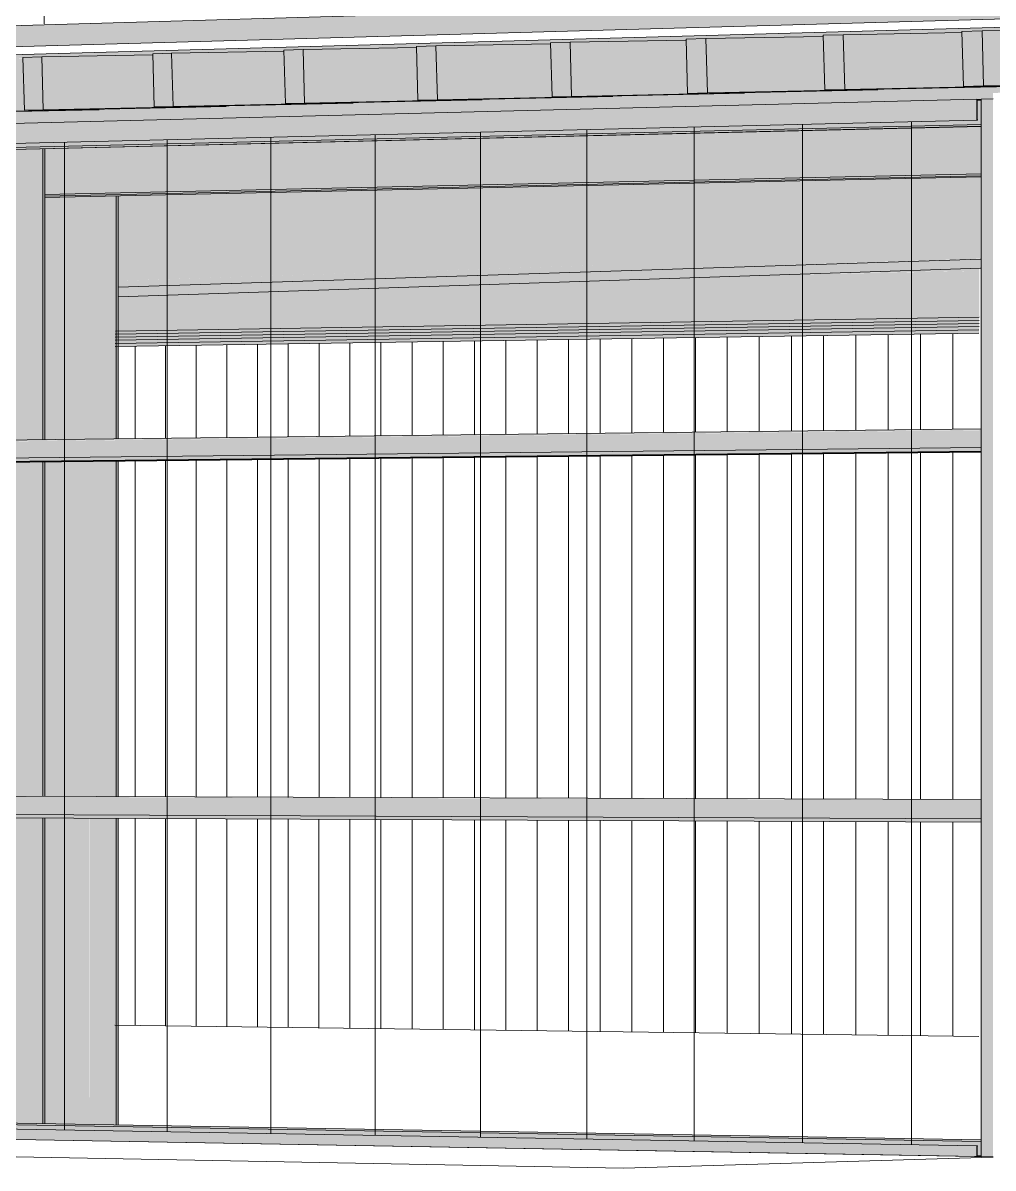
# Model space of a CAD drawing. Header units: inches. Extents: x 31155.6 to 31160.43, y 58.98 to 66.18.
# Drawn here: x 31155.9756 to 31156.0386, y 59.1373 to 59.2116 of the extents above; entities that cross this region are included whole.
import ezdxf

# ---------------------------------------------------------------- set-up
doc = ezdxf.new("R2010")
doc.units = ezdxf.units.IN
doc.header["$MEASUREMENT"] = 0
for name, color, linetype, lineweight in [('A-CLNG', 13, 'Continuous', 13), ('A-GLAZ-CURT', 52, 'Continuous', 9), ('A-GLAZ-CWMG', 51, 'Continuous', 9), ('A-ROOF', 132, 'Continuous', 13), ('A-WALL', 113, 'Continuous', 13), ('A-WALL-PATT', 111, 'Continuous', 13), ('C-BLDG-PADS', 91, 'Continuous', 9), ('C-TOPO', 7, 'Continuous', 9), ('Conc', 7, 'Continuous', 9), ('L-SITE-WALL', 31, 'Continuous', 13), ('M-HVAC-DUCT', 70, 'Continuous', 9), ('S-BEAM', 12, 'Continuous', 9), ('S-COLS', 52, 'Continuous', 9)]:
    doc.layers.add(name, color=color, linetype=linetype, lineweight=lineweight)

# ---------------------------------------------------------------- blocks, each defined once
blk = doc.blocks.new('FP_3-Looking North East')
at = {"layer": 'A-WALL-PATT', "lineweight": 9}
blk.add_line((31155.977004, 59.211565), (31155.977007, 59.274511), dxfattribs=at)
blk = doc.blocks.new('FP_14-Looking North East')
at = {"layer": 'A-WALL-PATT', "lineweight": 9}
for p, q in [((31156.01921, 59.139038), (31156.019212, 59.204867)), ((31156.026237, 59.138916), (31156.026239, 59.205036)), ((31156.033327, 59.138793), (31156.033329, 59.205207)), ((31155.991711, 59.139517), (31155.991713, 59.204204)), ((31155.998496, 59.139399), (31155.998498, 59.204367)), ((31156.00534, 59.13928), (31156.005342, 59.204532)), ((31156.012245, 59.139159), (31156.012247, 59.204699)), ((31155.978316, 59.13975), (31155.978319, 59.203881)), ((31155.984984, 59.139634), (31155.984987, 59.204041))]:
    blk.add_line(p, q, dxfattribs=at)
blk = doc.blocks.new('FP_22-Looking North East')
at = {"layer": 'A-WALL-PATT', "lineweight": 9}
for p, q in [((31156.036012, 59.185272), (31156.036013, 59.191458)), ((31155.986865, 59.1847), (31155.986865, 59.190697)), ((31155.988852, 59.184723), (31155.988852, 59.190727)), ((31155.990845, 59.184746), (31155.990845, 59.190758)), ((31155.992843, 59.184769), (31155.992843, 59.190789)), ((31155.994845, 59.184793), (31155.994846, 59.19082)), ((31155.996854, 59.184816), (31155.996854, 59.190852)), ((31155.998867, 59.18484), (31155.998867, 59.190883)), ((31156.000885, 59.184863), (31156.000885, 59.190914)), ((31156.002909, 59.184887), (31156.002909, 59.190945)), ((31156.004938, 59.18491), (31156.004938, 59.190977)), ((31156.006972, 59.184934), (31156.006972, 59.191008)), ((31156.009011, 59.184958), (31156.009011, 59.19104)), ((31156.011056, 59.184981), (31156.011056, 59.191051)), ((31156.013106, 59.185005), (31156.013106, 59.191103)), ((31156.015161, 59.185029), (31156.015161, 59.191135)), ((31156.017222, 59.185053), (31156.017222, 59.191167)), ((31156.019288, 59.185077), (31156.019288, 59.191199)), ((31156.021359, 59.185101), (31156.021359, 59.191231)), ((31156.023436, 59.185125), (31156.023436, 59.191264)), ((31156.025518, 59.18515), (31156.025519, 59.191296)), ((31156.027606, 59.185174), (31156.027606, 59.191328)), ((31156.029699, 59.185198), (31156.0297, 59.191361)), ((31156.031798, 59.185223), (31156.031798, 59.191393)), ((31156.033903, 59.185247), (31156.033903, 59.191426)), ((31155.982905, 59.184654), (31155.982905, 59.190635)), ((31155.984882, 59.184677), (31155.984882, 59.190666)), ((31155.988851, 59.161354), (31155.988852, 59.183257)), ((31155.990844, 59.161347), (31155.990845, 59.183278)), ((31155.992842, 59.161341), (31155.992843, 59.183299)), ((31155.994845, 59.161334), (31155.994845, 59.183321)), ((31155.996853, 59.161327), (31155.996853, 59.183342)), ((31155.998866, 59.16132), (31155.998867, 59.183364)), ((31156.000884, 59.161313), (31156.000885, 59.183385)), ((31156.002908, 59.161307), (31156.002909, 59.183407)), ((31156.004937, 59.1613), (31156.004938, 59.183429)), ((31156.006971, 59.161293), (31156.006972, 59.18345)), ((31156.00901, 59.161286), (31156.009011, 59.183472)), ((31156.011055, 59.161279), (31156.011056, 59.183494)), ((31156.013105, 59.161272), (31156.013106, 59.183516)), ((31156.01516, 59.161265), (31156.015161, 59.183538)), ((31156.017221, 59.161258), (31156.017222, 59.18356)), ((31156.019287, 59.161251), (31156.019288, 59.183582)), ((31156.021358, 59.161244), (31156.021359, 59.183604)), ((31156.023435, 59.161237), (31156.023436, 59.183626)), ((31156.025518, 59.16123), (31156.025518, 59.183649)), ((31156.027605, 59.161223), (31156.027606, 59.183671)), ((31156.029699, 59.161216), (31156.029699, 59.183693)), ((31156.031798, 59.161209), (31156.031798, 59.183716)), ((31156.033902, 59.161202), (31156.033903, 59.183738)), ((31156.036012, 59.161195), (31156.036012, 59.183761)), ((31155.982904, 59.161374), (31155.982905, 59.183193)), ((31155.984881, 59.161368), (31155.984882, 59.183214)), ((31155.986864, 59.161361), (31155.986865, 59.183235)), ((31155.982903, 59.146527), (31155.982904, 59.159957)), ((31155.984881, 59.146502), (31155.984881, 59.159948)), ((31155.986863, 59.146476), (31155.986864, 59.15994)), ((31155.988851, 59.14645), (31155.988851, 59.159931)), ((31155.990843, 59.146425), (31155.990844, 59.159923)), ((31155.992841, 59.146399), (31155.992842, 59.159914)), ((31155.994844, 59.146373), (31155.994844, 59.159905)), ((31155.996852, 59.146347), (31155.996853, 59.159897)), ((31155.998865, 59.14632), (31155.998866, 59.159888)), ((31156.000884, 59.146294), (31156.000884, 59.159879)), ((31156.002907, 59.146268), (31156.002908, 59.159871)), ((31156.004936, 59.146242), (31156.004937, 59.159832)), ((31156.00697, 59.146215), (31156.006971, 59.159832)), ((31156.00901, 59.146189), (31156.00901, 59.159832)), ((31156.011054, 59.146162), (31156.011055, 59.159832)), ((31156.013104, 59.146136), (31156.013105, 59.159827)), ((31156.01516, 59.146109), (31156.01516, 59.159818)), ((31156.01722, 59.146082), (31156.017221, 59.159809)), ((31156.019287, 59.146056), (31156.019287, 59.1598)), ((31156.021358, 59.146029), (31156.021358, 59.159791)), ((31156.023435, 59.146002), (31156.023435, 59.159782)), ((31156.025517, 59.145975), (31156.025518, 59.159773)), ((31156.027605, 59.145948), (31156.027605, 59.159764)), ((31156.029698, 59.145921), (31156.029699, 59.159755)), ((31156.031797, 59.145893), (31156.031797, 59.159746)), ((31156.033901, 59.145866), (31156.033902, 59.159737)), ((31156.036011, 59.145839), (31156.036012, 59.159728))]:
    blk.add_line(p, q, dxfattribs=at)

msp = doc.modelspace()

# ---------------------------------------------------------------- hatches: boundary and pattern name
at = {"layer": 'A-CLNG'}
h = msp.add_hatch(color=256, dxfattribs=at)
h.paths.add_polyline_path([(31155.651865, 59.197053), (31155.704484, 59.198365), (31155.704484, 59.198648), (31155.866468, 59.2027), (31155.866468, 59.202408), (31155.867458, 59.202414), (31156.03862, 59.206693), (31156.03862, 59.207069), (31156.051299, 59.207386), (31156.051297, 59.207805), (31156.048719, 59.207736), (31156.048719, 59.207715), (31156.041301, 59.207555), (31156.039875, 59.207503), (31156.039875, 59.20749), (31156.032554, 59.207332), (31156.031127, 59.207274), (31156.031127, 59.207267), (31156.023807, 59.207109), (31156.022475, 59.20708), (31156.022475, 59.207047), (31156.015059, 59.206887), (31156.013915, 59.206855), (31156.013915, 59.206829), (31156.006258, 59.206664), (31156.005448, 59.206632), (31156.005448, 59.206614), (31155.997562, 59.206444), (31155.99707, 59.206412), (31155.99707, 59.2064), (31155.993187, 59.206314), (31155.988813, 59.206195), (31155.988782, 59.20619), (31155.651865, 59.197618), (31155.651865, 59.197172)], flags=0)
h.paths.add_polyline_path([(31155.651865, 59.200405), (31155.652705, 59.200424), (31155.656576, 59.200501), (31155.656574, 59.200536), (31155.660387, 59.200618), (31155.66187, 59.200648), (31155.661868, 59.200683), (31155.662922, 59.20071), (31155.66721, 59.200795), (31155.667209, 59.200831), (31155.669153, 59.200876), (31155.672597, 59.200944), (31155.672595, 59.20098), (31155.673484, 59.201004), (31155.678031, 59.201094), (31155.678029, 59.201131), (31155.678925, 59.201155), (31155.683512, 59.201246), (31155.683511, 59.201283), (31155.686685, 59.201352), (31155.689043, 59.201399), (31155.689041, 59.201436), (31155.689952, 59.201461), (31155.694622, 59.201553), (31155.69463, 59.201591), (31155.695538, 59.201616), (31155.700252, 59.201708), (31155.70025, 59.201747), (31155.704214, 59.201832), (31155.705931, 59.201865), (31155.70593, 59.201905), (31155.708596, 59.201964), (31155.711662, 59.202024), (31155.711661, 59.202064), (31155.712978, 59.202096), (31155.717445, 59.202184), (31155.717444, 59.202224), (31155.721742, 59.202315), (31155.723281, 59.202345), (31155.723279, 59.202386), (31155.728016, 59.202485), (31155.729169, 59.202508), (31155.729168, 59.202549), (31155.733753, 59.202645), (31155.735112, 59.202672), (31155.73511, 59.202714), (31155.739541, 59.202807), (31155.741109, 59.202838), (31155.741108, 59.20288), (31155.74538, 59.20297), (31155.747162, 59.203005), (31155.747161, 59.203048), (31155.751273, 59.203135), (31155.753272, 59.203174), (31155.75327, 59.203217), (31155.757218, 59.203301), (31155.759438, 59.203344), (31155.759437, 59.203388), (31155.763217, 59.203469), (31155.765662, 59.203516), (31155.765661, 59.203561), (31155.769271, 59.203638), (31155.771945, 59.20369), (31155.771944, 59.203735), (31155.775381, 59.203809), (31155.778288, 59.203865), (31155.778286, 59.203911), (31155.781546, 59.203981), (31155.784691, 59.204042), (31155.784689, 59.204089), (31155.787769, 59.204156), (31155.791155, 59.20422), (31155.791153, 59.204268), (31155.794049, 59.204331), (31155.797681, 59.2044), (31155.79768, 59.204449), (31155.800387, 59.204509), (31155.804271, 59.204582), (31155.804269, 59.204632), (31155.806785, 59.204688), (31155.810924, 59.204766), (31155.810923, 59.204816), (31155.813244, 59.204869), (31155.817643, 59.204952), (31155.817641, 59.205002), (31155.819763, 59.205051), (31155.824427, 59.205139), (31155.824425, 59.205191), (31155.826344, 59.205235), (31155.831278, 59.205328), (31155.831276, 59.205381), (31155.832988, 59.205422), (31155.838197, 59.205519), (31155.838195, 59.205572), (31155.839695, 59.20561), (31155.845184, 59.205712), (31155.845182, 59.205766), (31155.846468, 59.205799), (31155.852242, 59.205907), (31155.85224, 59.205962), (31155.853372, 59.205992), (31155.85937, 59.206104), (31155.859368, 59.20616), (31155.860511, 59.20619), (31155.866571, 59.206303), (31155.866569, 59.206359), (31155.867722, 59.20639), (31155.873844, 59.206503), (31155.873842, 59.206561), (31155.875006, 59.206592), (31155.881192, 59.206706), (31155.88119, 59.206765), (31155.882364, 59.206796), (31155.888615, 59.206911), (31155.888613, 59.206971), (31155.889798, 59.207002), (31155.896115, 59.207118), (31155.896113, 59.207178), (31155.897309, 59.207211), (31155.903692, 59.207327), (31155.90369, 59.207389), (31155.905672, 59.207435), (31155.911348, 59.207538), (31155.911346, 59.207601), (31155.914426, 59.207667), (31155.919085, 59.207752), (31155.919083, 59.207815), (31155.923179, 59.2079), (31155.926903, 59.207967), (31155.926901, 59.208032), (31155.928143, 59.208066), (31155.934803, 59.208185), (31155.934801, 59.208251), (31155.936055, 59.208285), (31155.942788, 59.208405), (31155.942786, 59.208473), (31155.944052, 59.208507), (31155.950858, 59.208628), (31155.950856, 59.208697), (31155.952134, 59.208731), (31155.959015, 59.208853), (31155.959013, 59.208923), (31155.960303, 59.208958), (31155.96726, 59.20908), (31155.967258, 59.209151), (31155.968561, 59.209186), (31155.975594, 59.20931), (31155.975592, 59.209382), (31155.976908, 59.209418), (31155.98402, 59.209542), (31155.984018, 59.209616), (31155.985347, 59.209652), (31155.992538, 59.209777), (31155.992536, 59.209852), (31155.993878, 59.209889), (31156.00115, 59.210014), (31156.001148, 59.210091), (31156.005448, 59.210178), (31156.009859, 59.210254), (31156.009856, 59.210333), (31156.013916, 59.210416), (31156.018664, 59.210497), (31156.018662, 59.210577), (31156.022475, 59.210655), (31156.027568, 59.210742), (31156.027566, 59.210824), (31156.031128, 59.210898), (31156.036573, 59.21099), (31156.036571, 59.211073), (31156.039875, 59.211143), (31156.04568, 59.211241), (31156.045678, 59.211326), (31156.048719, 59.211391), (31156.051299, 59.211434), (31156.051297, 59.21167), (31155.651865, 59.200547), (31155.651865, 59.200412)], flags=0)
h.paths.add_polyline_path([(31156.132158, 59.209426), (31156.237643, 59.212084), (31156.237643, 59.212167), (31156.132158, 59.209504)], flags=0)
at = {"layer": 'A-GLAZ-CWMG'}
for points in [[(31155.867438, 59.201206), (31156.037566, 59.20531), (31156.037566, 59.20666), (31155.867438, 59.202414)], [(31155.868115, 59.200876), (31156.037852, 59.204929), (31156.03785, 59.206595), (31156.037585, 59.206588), (31156.037566, 59.205307), (31155.868115, 59.201205)], [(31156.037566, 59.206626), (31156.037851, 59.206648), (31156.037566, 59.20664)], [(31156.037585, 59.206588), (31156.037851, 59.206619), (31156.037585, 59.206604)], [(31156.038618, 59.138006), (31156.038619, 59.206687), (31156.037853, 59.206667), (31156.037851, 59.13802)], [(31155.868019, 59.200853), (31156.037852, 59.204906), (31156.03785, 59.205025), (31155.868019, 59.200959)], [(31156.037564, 59.138025), (31156.037564, 59.138719), (31155.867434, 59.141679), (31155.867434, 59.141058), (31156.019433, 59.138348)], [(31156.03785, 59.138996), (31156.03785, 59.139115), (31155.868015, 59.142027), (31155.868015, 59.141921), (31156.037603, 59.139)], [(31156.03785, 59.13808), (31156.03785, 59.139089), (31155.868111, 59.142002), (31155.868111, 59.141668), (31156.037583, 59.138719), (31156.037603, 59.138085)], [(31156.037564, 59.138025), (31156.037584, 59.138057), (31156.037564, 59.138033)], [(31156.037851, 59.138053), (31156.037851, 59.138063), (31156.037626, 59.138057)]]:
    msp.add_hatch(color=256, dxfattribs=at).paths.add_polyline_path(points, flags=0)
h = msp.add_hatch(color=256, dxfattribs=at)
h.paths.add_polyline_path([(31156.037566, 59.20531), (31156.037586, 59.205339), (31156.037566, 59.205407)], flags=0)
h.paths.add_polyline_path([(31156.037853, 59.206619), (31156.037851, 59.206634), (31156.037851, 59.206619)], flags=0)
at = {"layer": 'A-ROOF'}
msp.add_hatch(color=256, dxfattribs=at).paths.add_polyline_path([(31155.627912, 59.200289), (31156.101337, 59.213647), (31156.101306, 59.213761), (31156.101194, 59.21378), (31156.10115, 59.213855), (31156.10115, 59.213988), (31156.101204, 59.214068), (31156.101284, 59.214078), (31156.103538, 59.214143), (31156.103538, 59.215173), (31155.627912, 59.201345)], flags=0)
at = {"layer": 'M-HVAC-DUCT'}
h = msp.add_hatch(color=256, dxfattribs=at)
h.paths.add_polyline_path([(31155.940955, 59.190959), (31155.972704, 59.191472), (31155.972704, 59.194349), (31155.94651, 59.193847), (31155.938996, 59.193594), (31155.939069, 59.192991), (31155.939236, 59.192423), (31155.93949, 59.191918), (31155.939817, 59.191504), (31155.940201, 59.191199), (31155.940451, 59.191037), (31155.940451, 59.191016), (31155.940623, 59.191019)], flags=0)
h.paths.add_polyline_path([(31155.981622, 59.191616), (31156.037714, 59.192522), (31156.037714, 59.19552), (31156.022115, 59.195208), (31155.981624, 59.193853), (31155.981623, 59.191671)], flags=0)
h = msp.add_hatch(color=256, dxfattribs=at)
h.paths.add_polyline_path([(31155.948609, 59.193915), (31155.972706, 59.194349), (31155.972704, 59.194685), (31155.949212, 59.193934)], flags=0)
h.paths.add_polyline_path([(31156.02416, 59.195276), (31156.037716, 59.19552), (31156.037714, 59.195724), (31156.028034, 59.195404)], flags=0)
h = msp.add_hatch(color=256, dxfattribs=at)
h.paths.add_polyline_path([(31155.946094, 59.190841), (31155.972699, 59.191267), (31155.972697, 59.191473), (31155.945438, 59.191032), (31155.945763, 59.1909)], flags=0)
h.paths.add_polyline_path([(31155.981617, 59.191409), (31156.03771, 59.192308), (31156.037709, 59.192522), (31155.981618, 59.191617), (31155.981617, 59.191466)], flags=0)
h = msp.add_hatch(color=256, dxfattribs=at)
h.paths.add_polyline_path([(31155.950936, 59.190729), (31155.972694, 59.191074), (31155.972692, 59.191267), (31155.950307, 59.190909), (31155.950595, 59.19079)], flags=0)
h.paths.add_polyline_path([(31155.981612, 59.191216), (31156.037707, 59.192107), (31156.037706, 59.192308), (31155.981613, 59.19141), (31155.981613, 59.191276)], flags=0)
h = msp.add_hatch(color=256, dxfattribs=at)
h.paths.add_polyline_path([(31155.955978, 59.190612), (31155.972688, 59.190875), (31155.972687, 59.191075), (31155.95534, 59.190799), (31155.955639, 59.190674)], flags=0)
h.paths.add_polyline_path([(31155.981607, 59.191016), (31156.037703, 59.1919), (31156.037702, 59.192108), (31155.981608, 59.191217), (31155.981607, 59.19105)], flags=0)
h = msp.add_hatch(color=256, dxfattribs=at)
h.paths.add_polyline_path([(31155.961255, 59.19049), (31155.972683, 59.190669), (31155.972681, 59.190876), (31155.960605, 59.190686), (31155.960907, 59.190554)], flags=0)
h.paths.add_polyline_path([(31155.981602, 59.190808), (31156.0377, 59.191684), (31156.037699, 59.191901), (31155.981603, 59.191017), (31155.981602, 59.190872)], flags=0)
h = msp.add_hatch(color=256, dxfattribs=at)
h.paths.add_polyline_path([(31155.966198, 59.190376), (31155.972678, 59.190476), (31155.972676, 59.190669), (31155.965577, 59.190558), (31155.965853, 59.190439)], flags=0)
h.paths.add_polyline_path([(31155.981597, 59.190615), (31156.037696, 59.191484), (31156.037695, 59.191685), (31155.981598, 59.190809), (31155.981598, 59.19068)], flags=0)
at = {"layer": 'S-BEAM'}
for points in [[(31156.027684, 59.207268), (31156.028984, 59.207301), (31156.028887, 59.210853), (31156.027587, 59.210817), (31156.02767, 59.2078)], [(31156.028984, 59.207301), (31156.048719, 59.207736), (31156.048719, 59.207752), (31156.03668, 59.2075), (31156.036583, 59.210986), (31156.028887, 59.210853), (31156.028975, 59.207628)], [(31156.036688, 59.207497), (31156.038002, 59.207531), (31156.037905, 59.211103), (31156.03659, 59.211066), (31156.036679, 59.207799)], [(31156.038002, 59.207531), (31156.056965, 59.207927), (31156.056965, 59.207965), (31156.045786, 59.207732), (31156.045686, 59.211236), (31156.037905, 59.211103), (31156.037995, 59.207799)], [(31156.001272, 59.206594), (31156.002529, 59.206626), (31156.00243, 59.210119), (31156.001173, 59.210084), (31156.001238, 59.207803)], [(31156.002529, 59.206626), (31156.022475, 59.207047), (31156.022475, 59.207082), (31156.009969, 59.206819), (31156.009871, 59.21025), (31156.00243, 59.210119), (31156.00252, 59.206948)], [(31156.009978, 59.206816), (31156.011249, 59.206849), (31156.011151, 59.210361), (31156.00988, 59.210326), (31156.009951, 59.207802)], [(31156.011249, 59.206849), (31156.031127, 59.207274), (31156.031127, 59.207303), (31156.018773, 59.207043), (31156.018676, 59.210492), (31156.011151, 59.210361), (31156.01124, 59.207172)], [(31156.018782, 59.207041), (31156.020067, 59.207074), (31156.019969, 59.210605), (31156.018684, 59.21057), (31156.018761, 59.207801)], [(31156.020067, 59.207074), (31156.039875, 59.207503), (31156.039875, 59.207526), (31156.027676, 59.20727), (31156.027579, 59.210738), (31156.019969, 59.210605), (31156.020058, 59.207398)], [(31155.96859, 59.205761), (31155.988813, 59.206195), (31155.988813, 59.206223), (31155.97571, 59.205945), (31155.975611, 59.209306), (31155.968491, 59.209178), (31155.968531, 59.207807)], [(31155.97572, 59.205943), (31155.976936, 59.205974), (31155.976837, 59.20941), (31155.975621, 59.209376), (31155.975716, 59.206066)], [(31155.976936, 59.205974), (31155.99707, 59.206412), (31155.99707, 59.206433), (31155.984134, 59.20616), (31155.984035, 59.209538), (31155.976837, 59.20941), (31155.976883, 59.207806)], [(31155.984144, 59.206158), (31155.985374, 59.206189), (31155.985275, 59.209644), (31155.984045, 59.209609), (31155.984097, 59.207805)], [(31155.985374, 59.206189), (31156.005448, 59.206634), (31156.005448, 59.206647), (31155.992651, 59.206377), (31155.992553, 59.209773), (31155.985275, 59.209644), (31155.985362, 59.206606)], [(31155.992661, 59.206375), (31155.993904, 59.206406), (31155.993806, 59.20988), (31155.992562, 59.209846), (31155.99262, 59.207804)], [(31155.993904, 59.206406), (31156.013915, 59.206855), (31156.013915, 59.206863), (31156.001263, 59.206597), (31156.001164, 59.21001), (31155.993806, 59.20988), (31155.993865, 59.207804)], [(31155.960334, 59.205551), (31155.975695, 59.205909), (31155.967377, 59.205732), (31155.967277, 59.209076), (31155.960234, 59.208949), (31155.960267, 59.207808)], [(31155.981804, 59.194875), (31156.037793, 59.196681), (31156.037791, 59.201634), (31155.981804, 59.200397), (31155.981804, 59.195821)], [(31155.981805, 59.194467), (31156.037793, 59.19631), (31156.037791, 59.196681), (31155.981804, 59.194874), (31155.981805, 59.194482)], [(31155.981805, 59.193842), (31156.037793, 59.195705), (31156.037792, 59.196288), (31155.981805, 59.194459)], [(31155.868097, 59.183216), (31156.037852, 59.185192), (31156.03785, 59.185268), (31155.868097, 59.183271), (31155.868097, 59.183238)], [(31155.868133, 59.181999), (31156.037851, 59.183823), (31156.03785, 59.184053), (31155.868134, 59.182209)], [(31155.868129, 59.181945), (31156.037849, 59.183757), (31156.037848, 59.183798), (31155.868129, 59.181981)], [(31156.037851, 59.161085), (31156.03785, 59.161175), (31155.868097, 59.161724), (31155.868097, 59.161671), (31156.03785, 59.161085)], [(31156.037851, 59.15973), (31156.03785, 59.159958), (31155.868132, 59.160663), (31155.868135, 59.160459), (31156.03785, 59.15973)]]:
    msp.add_hatch(color=256, dxfattribs=at).paths.add_polyline_path(points, flags=0)
h = msp.add_hatch(color=256, dxfattribs=at)
h.paths.add_polyline_path([(31155.868128, 59.198294), (31155.896516, 59.198921), (31155.896512, 59.201527), (31155.868128, 59.20085), (31155.868128, 59.200629)], flags=0)
h.paths.add_polyline_path([(31155.900276, 59.199004), (31155.972902, 59.200607), (31155.9729, 59.20335), (31155.900277, 59.201617), (31155.900277, 59.199548)], flags=0)
h.paths.add_polyline_path([(31155.977049, 59.200699), (31156.037849, 59.202041), (31156.037847, 59.204899), (31155.977049, 59.203449), (31155.977049, 59.203016)], flags=0)
h = msp.add_hatch(color=256, dxfattribs=at)
h.paths.add_polyline_path([(31155.868128, 59.198095), (31155.896516, 59.198738), (31155.896512, 59.198921), (31155.868128, 59.19827), (31155.868128, 59.198099)], flags=0)
h.paths.add_polyline_path([(31155.900277, 59.1988), (31155.972903, 59.200413), (31155.9729, 59.200607), (31155.900276, 59.19899), (31155.900277, 59.198805)], flags=0)
h.paths.add_polyline_path([(31155.977049, 59.200485), (31156.037849, 59.201819), (31156.037847, 59.202041), (31155.977049, 59.200699), (31155.977049, 59.200505)], flags=0)
h = msp.add_hatch(color=256, dxfattribs=at)
h.paths.add_polyline_path([(31155.868127, 59.197916), (31155.896514, 59.198535), (31155.896513, 59.198601), (31155.868129, 59.197981)], flags=0)
h.paths.add_polyline_path([(31155.900275, 59.198617), (31155.972902, 59.200201), (31155.972901, 59.200271), (31155.900278, 59.198683)], flags=0)
h.paths.add_polyline_path([(31155.977048, 59.200292), (31156.037848, 59.201618), (31156.037847, 59.201691), (31155.977049, 59.200362)], flags=0)
h = msp.add_hatch(color=256, dxfattribs=at)
h.paths.add_polyline_path([(31155.868129, 59.197981), (31155.896517, 59.198601), (31155.896513, 59.198718), (31155.868129, 59.198095)], flags=0)
h.paths.add_polyline_path([(31155.900278, 59.198683), (31155.972903, 59.200271), (31155.972901, 59.200394), (31155.900278, 59.1988)], flags=0)
h.paths.add_polyline_path([(31155.977049, 59.200362), (31156.037849, 59.201691), (31156.037847, 59.201819), (31155.977049, 59.200485)], flags=0)
h = msp.add_hatch(color=256, dxfattribs=at)
h.paths.add_polyline_path([(31155.867247, 59.182199), (31155.867945, 59.182207), (31155.867942, 59.183215), (31155.867247, 59.183207)], flags=0)
h.paths.add_polyline_path([(31155.868134, 59.182209), (31156.037852, 59.184053), (31156.03785, 59.18518), (31155.868134, 59.183217)], flags=0)
h = msp.add_hatch(color=256, dxfattribs=at)
h.paths.add_polyline_path([(31156.037851, 59.159958), (31156.03785, 59.161085), (31155.868132, 59.161671), (31155.868135, 59.160663), (31156.03785, 59.159958)], flags=0)
h.paths.add_polyline_path([(31155.867943, 59.160664), (31155.867942, 59.161671), (31155.867246, 59.161674), (31155.867248, 59.160666), (31155.867942, 59.160664)], flags=0)
at = {"layer": 'S-COLS'}
h = msp.add_hatch(color=256, dxfattribs=at)
h.paths.add_polyline_path([(31155.976909, 59.140164), (31155.97691, 59.159992), (31155.972902, 59.160009), (31155.972901, 59.140233)], flags=0)
h.paths.add_polyline_path([(31155.97691, 59.161402), (31155.976911, 59.183107), (31155.972903, 59.183064), (31155.972902, 59.161416), (31155.975684, 59.161406)], flags=0)
h.paths.add_polyline_path([(31155.972903, 59.184513), (31155.976911, 59.18456), (31155.976912, 59.203445), (31155.972904, 59.20335), (31155.972903, 59.187471)], flags=0)
h = msp.add_hatch(color=256, dxfattribs=at)
h.paths.add_polyline_path([(31155.977047, 59.140162), (31155.977048, 59.159991), (31155.97691, 59.159992), (31155.976909, 59.140164)], flags=0)
h.paths.add_polyline_path([(31155.977048, 59.161402), (31155.977049, 59.183108), (31155.976911, 59.183107), (31155.97691, 59.161402)], flags=0)
h.paths.add_polyline_path([(31155.976911, 59.18456), (31155.977049, 59.184561), (31155.97705, 59.203449), (31155.976912, 59.203445), (31155.976911, 59.185442)], flags=0)
h = msp.add_hatch(color=256, dxfattribs=at)
h.paths.add_polyline_path([(31155.979943, 59.140111), (31155.979927, 59.159979), (31155.979496, 59.159981), (31155.979498, 59.140119), (31155.979943, 59.140111)], flags=0)
h.paths.add_polyline_path([(31155.979944, 59.161392), (31155.979943, 59.18314), (31155.979497, 59.183135), (31155.979498, 59.161393), (31155.979943, 59.161392)], flags=0)
h.paths.add_polyline_path([(31155.979497, 59.18459), (31155.979945, 59.184596), (31155.979943, 59.200356), (31155.979498, 59.200346), (31155.979497, 59.186226)], flags=0)
h = msp.add_hatch(color=256, dxfattribs=at)
h.paths.add_polyline_path([(31155.981668, 59.140082), (31155.981669, 59.159971), (31155.979944, 59.159979), (31155.979943, 59.140111)], flags=0)
h.paths.add_polyline_path([(31155.981669, 59.161386), (31155.98167, 59.183158), (31155.979945, 59.18314), (31155.979944, 59.161392), (31155.980053, 59.161391)], flags=0)
h.paths.add_polyline_path([(31155.979945, 59.184596), (31155.98167, 59.184616), (31155.981671, 59.200394), (31155.979946, 59.200356), (31155.979945, 59.186226)], flags=0)
h = msp.add_hatch(color=256, dxfattribs=at)
h.paths.add_polyline_path([(31155.981804, 59.140079), (31155.981805, 59.159971), (31155.981669, 59.159971), (31155.981668, 59.140082)], flags=0)
h.paths.add_polyline_path([(31155.981805, 59.161385), (31155.981806, 59.18316), (31155.98167, 59.183158), (31155.981669, 59.161386)], flags=0)
h.paths.add_polyline_path([(31155.98167, 59.184616), (31155.981806, 59.184617), (31155.981807, 59.200397), (31155.981671, 59.200394), (31155.98167, 59.187186)], flags=0)
h = msp.add_hatch(color=256, dxfattribs=at)
h.paths.add_polyline_path([(31155.979495, 59.140119), (31155.979496, 59.159981), (31155.977045, 59.159991), (31155.977047, 59.140161)], flags=0)
h.paths.add_polyline_path([(31155.979496, 59.161393), (31155.979497, 59.183135), (31155.977046, 59.183108), (31155.977047, 59.161402)], flags=0)
h.paths.add_polyline_path([(31155.977046, 59.184562), (31155.979497, 59.18459), (31155.979498, 59.200346), (31155.977047, 59.200264), (31155.977046, 59.186184)], flags=0)

# ---------------------------------------------------------------- linework, layer by layer
at = {"layer": 'A-CLNG'}
msp.add_line((31155.651865, 59.200547), (31156.051299, 59.21167), dxfattribs=at)
at = {"layer": 'A-GLAZ-CWMG'}
for p, q in [((31155.867438, 59.202414), (31156.037566, 59.20666)), ((31156.037853, 59.206648), (31156.037566, 59.20666)), ((31156.037566, 59.20666), (31156.037566, 59.20531)), ((31156.037585, 59.206588), (31156.037852, 59.206595)), ((31156.037586, 59.205339), (31156.037586, 59.20663)), ((31156.037586, 59.20663), (31156.037628, 59.206628)), ((31156.037628, 59.206628), (31156.037853, 59.206619)), ((31156.037853, 59.206667), (31156.037851, 59.13802)), ((31156.037853, 59.206667), (31156.03862, 59.206687)), ((31155.867438, 59.201206), (31156.037566, 59.20531)), ((31155.868019, 59.200959), (31156.037852, 59.205025)), ((31155.868019, 59.200853), (31156.037852, 59.204906)), ((31155.868135, 59.200849), (31156.037852, 59.204898)), ((31156.037566, 59.20531), (31156.037605, 59.205308)), ((31156.037566, 59.205307), (31156.037605, 59.205308)), ((31156.037605, 59.205338), (31156.037586, 59.205339)), ((31156.037605, 59.205308), (31156.037605, 59.205338)), ((31156.037564, 59.138719), (31155.867434, 59.141679)), ((31156.03785, 59.139115), (31155.868015, 59.142027)), ((31156.03785, 59.138996), (31155.868015, 59.141921)), ((31156.037564, 59.138025), (31155.867434, 59.141058)), ((31156.037603, 59.13872), (31156.037564, 59.138721)), ((31156.037603, 59.13872), (31156.037564, 59.138719)), ((31156.037564, 59.138719), (31156.037564, 59.138025)), ((31156.037584, 59.138055), (31156.037584, 59.13869)), ((31156.037584, 59.13869), (31156.037603, 59.13869)), ((31156.037603, 59.13869), (31156.037603, 59.13872)), ((31156.037564, 59.138025), (31156.037851, 59.138034)), ((31156.03785, 59.13808), (31156.037582, 59.138085)), ((31156.037626, 59.138057), (31156.037584, 59.138055)), ((31156.037851, 59.138063), (31156.037626, 59.138057)), ((31156.038618, 59.138006), (31156.037851, 59.13802))]:
    msp.add_line(p, q, dxfattribs=at)
at = {"layer": 'A-ROOF'}
for p, q in [((31155.627912, 59.201345), (31156.103538, 59.215173)), ((31156.101338, 59.213635), (31155.627912, 59.200289))]:
    msp.add_line(p, q, dxfattribs=at)
at = {"layer": 'A-WALL'}
for p, q in [((31156.037585, 59.206594), (31156.037852, 59.206601)), ((31156.037853, 59.206634), (31156.037628, 59.206628)), ((31156.03785, 59.138076), (31156.037582, 59.138081)), ((31156.037626, 59.138057), (31156.037851, 59.138053))]:
    msp.add_line(p, q, dxfattribs=at)
at = {"layer": 'C-BLDG-PADS'}
msp.add_line((31155.86614, 59.141074), (31156.038618, 59.137999), dxfattribs=at)
at = {"layer": 'C-TOPO'}
for p, q in [((31156.038618, 59.137999), (31155.86614, 59.141074)), ((31155.86614, 59.141074), (31156.038618, 59.137999))]:
    msp.add_line(p, q, dxfattribs=at)
at = {"layer": 'Conc'}
for p, q in [((31155.786786, 59.141503), (31156.014621, 59.137274)), ((31156.014621, 59.137274), (31156.038618, 59.137994))]:
    msp.add_line(p, q, dxfattribs=at)
at = {"layer": 'L-SITE-WALL'}
msp.add_line((31155.981592, 59.146544), (31156.037692, 59.145817), dxfattribs=at)
at = {"layer": 'M-HVAC-DUCT'}
for p, q in [((31156.037711, 59.192306), (31155.981618, 59.191408)), ((31156.037715, 59.19252), (31155.981623, 59.191615)), ((31156.037697, 59.191483), (31155.981598, 59.190613)), ((31156.0377, 59.191683), (31155.981603, 59.190807)), ((31156.037704, 59.191899), (31155.981608, 59.191015)), ((31156.037707, 59.192106), (31155.981613, 59.191215))]:
    msp.add_line(p, q, dxfattribs=at)
at = {"layer": 'S-BEAM'}
for p, q in [((31156.028887, 59.210853), (31156.027587, 59.210817)), ((31156.027587, 59.210817), (31156.027684, 59.207268)), ((31156.028887, 59.210853), (31156.036585, 59.210986)), ((31156.028984, 59.207301), (31156.028887, 59.210853)), ((31156.037905, 59.211103), (31156.03659, 59.211066)), ((31156.03659, 59.211066), (31156.036688, 59.207497)), ((31156.037905, 59.211103), (31156.045686, 59.211236)), ((31156.038002, 59.207531), (31156.037905, 59.211103)), ((31156.00243, 59.210119), (31156.001173, 59.210084)), ((31156.001173, 59.210084), (31156.001272, 59.206594)), ((31156.00243, 59.210119), (31156.009873, 59.21025)), ((31156.002529, 59.206626), (31156.00243, 59.210119)), ((31156.011151, 59.210361), (31156.00988, 59.210326)), ((31156.00988, 59.210326), (31156.009978, 59.206816)), ((31156.011151, 59.210361), (31156.018678, 59.210492)), ((31156.011249, 59.206849), (31156.011151, 59.210361)), ((31156.019969, 59.210605), (31156.018684, 59.21057)), ((31156.018684, 59.21057), (31156.018782, 59.207041)), ((31156.019969, 59.210605), (31156.027581, 59.210738)), ((31156.020067, 59.207074), (31156.019969, 59.210605)), ((31155.976837, 59.20941), (31155.975621, 59.209376)), ((31155.975621, 59.209376), (31155.97572, 59.205943)), ((31155.976837, 59.20941), (31155.984037, 59.209538)), ((31155.976936, 59.205974), (31155.976837, 59.20941)), ((31155.985275, 59.209644), (31155.984045, 59.209609)), ((31155.984045, 59.209609), (31155.984144, 59.206158)), ((31155.985275, 59.209644), (31155.992555, 59.209773)), ((31155.985374, 59.206189), (31155.985275, 59.209644)), ((31155.993806, 59.20988), (31155.992562, 59.209846)), ((31155.992562, 59.209846), (31155.992661, 59.206375)), ((31155.993806, 59.20988), (31156.001166, 59.21001)), ((31155.993904, 59.206406), (31155.993806, 59.20988)), ((31156.055661, 59.207894), (31156.036688, 59.207497)), ((31156.056965, 59.207927), (31156.038002, 59.207531)), ((31156.022475, 59.207047), (31156.002529, 59.206626)), ((31156.031127, 59.207267), (31156.011249, 59.206849)), ((31156.018782, 59.207041), (31156.020067, 59.207074)), ((31156.039875, 59.20749), (31156.020067, 59.207074)), ((31156.027684, 59.207268), (31156.028984, 59.207301)), ((31156.048719, 59.207715), (31156.028984, 59.207301)), ((31156.036688, 59.207497), (31156.038002, 59.207531)), ((31155.99707, 59.2064), (31155.976936, 59.205974)), ((31156.005448, 59.206614), (31155.985374, 59.206189)), ((31155.992661, 59.206375), (31155.993904, 59.206406)), ((31156.013915, 59.206829), (31155.993904, 59.206406)), ((31156.001272, 59.206594), (31156.002529, 59.206626)), ((31156.009978, 59.206816), (31156.011249, 59.206849)), ((31155.98058, 59.205981), (31155.960334, 59.205551)), ((31155.988813, 59.20619), (31155.96859, 59.205761)), ((31155.97572, 59.205943), (31155.976936, 59.205974)), ((31155.984144, 59.206158), (31155.985374, 59.206189)), ((31155.977048, 59.200292), (31156.037848, 59.201618)), ((31155.977049, 59.200485), (31156.037849, 59.201819)), ((31155.977049, 59.200362), (31156.037849, 59.201691)), ((31155.981805, 59.194459), (31156.037793, 59.196288)), ((31155.981805, 59.193842), (31156.037793, 59.195705)), ((31155.868134, 59.183295), (31156.037852, 59.185268)), ((31155.868134, 59.182209), (31156.037852, 59.184053)), ((31155.868129, 59.181981), (31156.037849, 59.183798)), ((31155.868129, 59.181945), (31156.037849, 59.183757)), ((31155.868133, 59.181999), (31156.037851, 59.183818)), ((31155.868128, 59.16177), (31156.037849, 59.161196)), ((31155.868132, 59.160663), (31156.037851, 59.159958)), ((31155.868132, 59.160459), (31156.037851, 59.15973))]:
    msp.add_line(p, q, dxfattribs=at)
at = {"layer": 'S-COLS'}
for p, q in [((31155.976912, 59.203445), (31155.976911, 59.18456)), ((31155.97705, 59.203449), (31155.977049, 59.184561)), ((31155.98167, 59.184616), (31155.981671, 59.200394)), ((31155.981806, 59.184617), (31155.981807, 59.200397)), ((31155.976911, 59.183107), (31155.97691, 59.161403)), ((31155.977049, 59.183108), (31155.977048, 59.161403)), ((31155.981669, 59.161386), (31155.98167, 59.183158)), ((31155.981805, 59.161385), (31155.981806, 59.18316)), ((31155.97691, 59.159992), (31155.976909, 59.140159)), ((31155.977048, 59.159991), (31155.977047, 59.140157)), ((31155.981668, 59.140077), (31155.981669, 59.159971)), ((31155.981804, 59.140074), (31155.981805, 59.159971))]:
    msp.add_line(p, q, dxfattribs=at)

# ---------------------------------------------------------------- block references
at = {"layer": 'A-GLAZ-CURT'}
msp.add_blockref('FP_14-Looking North East', (0, 0), dxfattribs=at)
at = {"layer": 'L-SITE-WALL', "lineweight": 9}
for name in ['FP_3-Looking North East', 'FP_22-Looking North East']:
    msp.add_blockref(name, (0, 0), dxfattribs=at)

doc.saveas('drawing.dxf')
